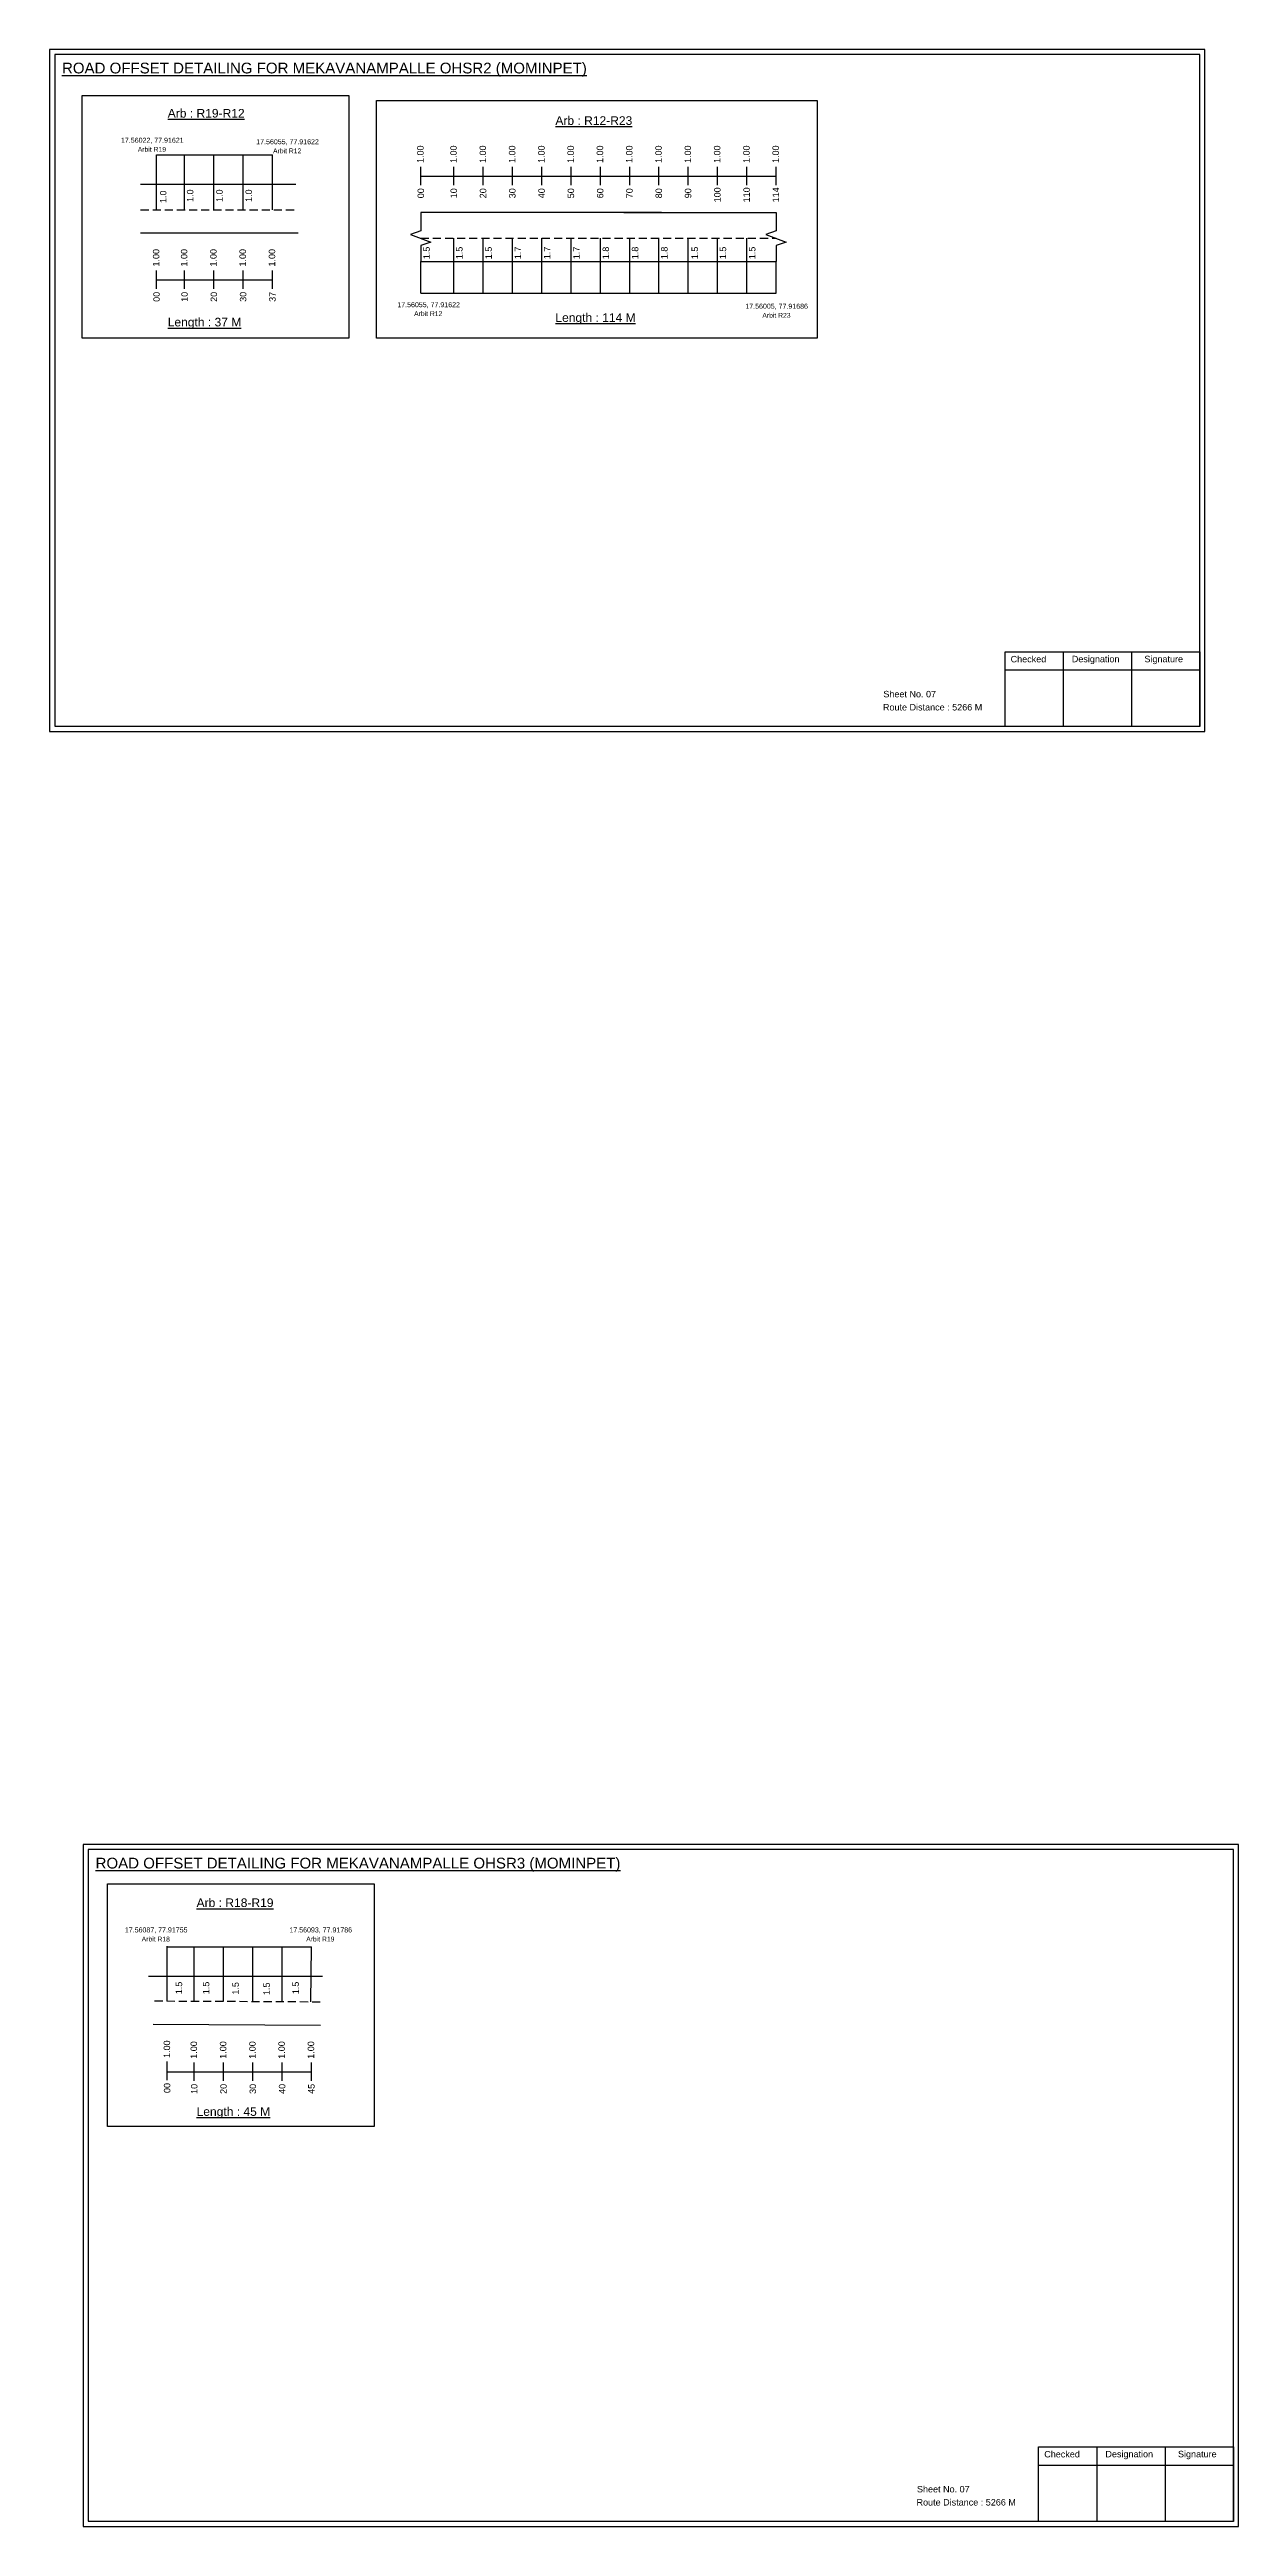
# Model space of a CAD drawing. Header units: inches. Extents: x 583 to 8862, y 412 to 2484.
# Drawn here: x 8310 to 8862, y 430 to 1581 of the extents above; entities that cross this region are included whole.
import ezdxf

# ---------------------------------------------------------------- set-up
doc = ezdxf.new("R2010")
doc.units = ezdxf.units.IN
doc.header["$MEASUREMENT"] = 0
doc.linetypes.add('DASHED2', pattern=[0.375, 0.25, -0.125])
doc.layers.add('PDF_Geometry', color=7, linetype='Continuous')
doc.layers.add('PDF_Text', color=5, linetype='Continuous')
doc.styles.add('PDF Arial', font='arial.ttf')
doc.styles.get("Standard").update_dxf_attribs({"font": 'arial.ttf'})

msp = doc.modelspace()

# ---------------------------------------------------------------- linework, layer by layer
at = {"color": 5}
for p, q in [((8359.4, 1531.9), (8413.2, 1531.9)), ((8482.1, 1467.6), (8647.1, 1467.6)), ((8364.4, 699.5), (8431.3, 699.5))]:
    msp.add_line(p, q, dxfattribs=at)
for p, q in [((8359.4, 1506.4), (8359.4, 1531.9)), ((8372.4, 1506.4), (8372.4, 1531.9)), ((8386, 1506.4), (8386, 1531.9)), ((8399.6, 1506.4), (8399.6, 1531.9)), ((8413.2, 1506.4), (8413.2, 1531.9)), ((8352, 1518.2), (8424.1, 1518.2)), ((8593.9, 1505.1), (8482.1, 1505.1)), ((8576.4, 1505.1), (8647.1, 1505.1)), ((8352, 1495.6), (8425.1, 1495.6)), ((8497.5, 1467.6), (8497.5, 1493.2)), ((8511.1, 1467.6), (8511.1, 1493.2)), ((8524.7, 1467.6), (8524.7, 1493.2)), ((8538.3, 1467.6), (8538.3, 1493.2)), ((8551.9, 1467.6), (8551.9, 1493.2)), ((8565.5, 1467.6), (8565.5, 1493.2)), ((8579.1, 1467.6), (8579.1, 1493.2)), ((8592.7, 1467.6), (8592.7, 1493.2)), ((8606.3, 1467.6), (8606.3, 1493.2)), ((8619.9, 1467.6), (8619.9, 1493.2)), ((8633.5, 1467.6), (8633.5, 1493.2)), ((8482.1, 1482.4), (8647.1, 1482.4)), ((8482.1, 1467.6), (8482.1, 1482.4)), ((8647.1, 1467.6), (8647.1, 1482.4)), ((8364.4, 674.2), (8364.4, 699.8)), ((8376.9, 674.2), (8376.9, 699.5)), ((8390.5, 674.1), (8390.5, 699.5)), ((8404.1, 674.2), (8404.1, 699.5)), ((8417.7, 673.9), (8417.7, 699.5)), ((8431.1, 674), (8431.3, 699.5)), ((8436.5, 685.8), (8355.6, 685.8)), ((8357.8, 663.6), (8435.5, 663.1))]:
    msp.add_line(p, q)
at = {"color": 217, "true_color": 0x93278f}
for p, q in [((8482.1, 1517.8), (8482.1, 1526.3)), ((8482.1, 1522), (8647.1, 1522)), ((8497.5, 1517.8), (8497.5, 1526.3)), ((8511.1, 1517.8), (8511.1, 1526.3)), ((8524.7, 1517.8), (8524.7, 1526.3)), ((8538.3, 1517.8), (8538.3, 1526.3)), ((8551.9, 1517.8), (8551.9, 1526.3)), ((8565.5, 1517.8), (8565.5, 1526.3)), ((8579.1, 1517.8), (8579.1, 1526.3)), ((8592.7, 1517.8), (8592.7, 1526.3)), ((8606.3, 1517.8), (8606.3, 1526.3)), ((8619.9, 1517.8), (8619.9, 1526.3)), ((8633.5, 1517.8), (8633.5, 1526.3)), ((8647.1, 1517.8), (8647.1, 1526.3)), ((8359.4, 1469.7), (8359.4, 1478.2)), ((8359.4, 1473.9), (8413.2, 1473.9)), ((8372.4, 1469.7), (8372.4, 1478.2)), ((8386, 1469.7), (8386, 1478.2)), ((8399.6, 1469.7), (8399.6, 1478.2)), ((8413.2, 1469.7), (8413.2, 1478.2)), ((8364.4, 637.6), (8364.4, 646.2)), ((8376.9, 637.2), (8376.9, 645.8)), ((8390.5, 637.2), (8390.5, 645.8)), ((8404.1, 637.2), (8404.1, 645.8)), ((8417.7, 637.2), (8417.7, 645.8)), ((8431.3, 637.2), (8431.3, 645.8)), ((8364.4, 641.5), (8431.3, 641.5))]:
    msp.add_line(p, q, dxfattribs=at)
at = {"linetype": 'DASHED2', "ltscale": 15}
for p, q in [((8352, 1506.4), (8424.6, 1506.4)), ((8482.1, 1493.2), (8647.1, 1493.2)), ((8358.5, 674.4), (8436.8, 674))]:
    msp.add_line(p, q, dxfattribs=at)
for points in [[(8324.9, 1559.4), (8448.7, 1559.4), (8448.7, 1446.7), (8324.9, 1446.7)], [(8461.5, 1557.2), (8666.1, 1557.2), (8666.1, 1446.7), (8461.5, 1446.7)], [(8336.7, 728.8), (8460.5, 728.8), (8460.5, 616.1), (8336.7, 616.1)]]:
    msp.add_lwpolyline(points, close=True)
at = {"linetype": 'Continuous'}
for points in [[(8482.1, 1505.1), (8482.1, 1496.6), (8477.4, 1494.9), (8486.8, 1491.4), (8482.1, 1489.7), (8482.1, 1482.4)], [(8647.1, 1505.1), (8647.1, 1496.6), (8642.3, 1494.9), (8651.8, 1491.4), (8647.1, 1489.7), (8647.1, 1482.4)]]:
    msp.add_lwpolyline(points, dxfattribs=at)
at = {"layer": 'PDF_Geometry'}
for points in [[(8309.7, 1580.8), (8309.7, 1264.1), (8846.2, 1264.1), (8846.2, 1580.8)], [(8312.1, 1578.5), (8312.1, 1266.5), (8843.8, 1266.5), (8843.8, 1578.5)], [(8325.3, 747), (8325.3, 430.3), (8861.8, 430.3), (8861.8, 747)], [(8327.6, 744.7), (8327.6, 432.7), (8859.4, 432.7), (8859.4, 744.7)]]:
    msp.add_lwpolyline(points, close=True, dxfattribs=at)
at = {"layer": 'PDF_Geometry', "color": 242, "true_color": 0xcc1f26}
for points in [[(8843.8, 1266.4), (8753.4, 1266.4), (8753.4, 1301), (8843.8, 1301)], [(8859.4, 432.6), (8769, 432.6), (8769, 467.2), (8859.4, 467.2)]]:
    msp.add_lwpolyline(points, close=True, dxfattribs=at)
for points in [[(8780.4, 1301), (8780.4, 1266.4)], [(8812.1, 1301), (8812.1, 1266.4)], [(8753.4, 1292.7), (8843.8, 1292.7)], [(8796, 467.2), (8796, 432.6)], [(8827.7, 467.2), (8827.7, 432.6)], [(8769, 458.8), (8859.4, 458.8)]]:
    msp.add_lwpolyline(points, dxfattribs=at)

# ---------------------------------------------------------------- texts
at = {"color": 242, "true_color": 0xcd2027}
for s, height, p in [('%%UROAD OFFSET DETAILING FOR MEKAVANAMPALLE OHSR2 (MOMINPET)', 5, (8315.5, 1569.7)), ('%%UArb : R19-R12', 4, (8364.6, 1549.2)), ('%%UArb : R12-R23', 4, (8544.6, 1545.8)), ('%%ULength : 37 M', 4, (8364.6, 1452.2)), ('%%ULength : 114 M', 4, (8544.6, 1454.3)), ('%%UROAD OFFSET DETAILING FOR MEKAVANAMPALLE OHSR3 (MOMINPET)', 5, (8331.1, 735.9)), ('%%UArb : R18-R19', 4, (8378, 718)), ('%%ULength : 45 M', 4, (8378, 621))]:
    msp.add_text(s, height=height, dxfattribs=at).set_placement(p)
at = {"color": 5}
for s, height, p in [('17.56022, 77.91621', 2.34, (8342.9, 1537.5)), ('Arbit R19', 2.25, (8350.7, 1533.3)), ('17.56055, 77.91622', 2.34, (8405.7, 1536.8)), ('Arbit R12', 2.25, (8413.5, 1532.6)), ('17.56055, 77.91622', 2.34, (8471.2, 1461.1)), ('17.56005, 77.91686', 2.34, (8632.8, 1460.4)), ('Arbit R12', 2.25, (8479, 1457)), ('Arbit R23', 2.25, (8640.7, 1456.2)), ('17.56087, 77.91755', 2.34, (8344.7, 706.2)), ('Arbit R18', 2.25, (8352.5, 702)), ('17.56093, 77.91786', 2.34, (8421.1, 706.2)), ('Arbit R19', 2.25, (8428.9, 702))]:
    msp.add_text(s, height=height, dxfattribs=at).set_placement(p)
at = {"color": 217, "true_color": 0x93278f}
for s, p in [('1.00', (8483.4, 1528.1)), ('1.00', (8498.8, 1528.1)), ('1.00', (8512.4, 1528.1)), ('1.00', (8526, 1528.1)), ('1.00', (8539.6, 1528.1)), ('1.00', (8553.2, 1528.1)), ('1.00', (8566.8, 1528.1)), ('1.00', (8580.4, 1528.1)), ('1.00', (8594, 1528.1)), ('1.00', (8607.6, 1528.1)), ('1.00', (8621.2, 1528.1)), ('1.00', (8634.8, 1528.1)), ('1.00', (8648.4, 1528.1)), ('00', (8483.6, 1511.7)), ('10', (8498.9, 1511.7)), ('20', (8512.5, 1511.7)), ('30', (8526.1, 1511.7)), ('40', (8539.7, 1511.7)), ('50', (8553.3, 1511.7)), ('60', (8566.9, 1511.7)), ('70', (8580.5, 1511.7)), ('80', (8594.1, 1511.7)), ('90', (8607.7, 1511.7)), ('100', (8621.3, 1509.8)), ('110', (8634.9, 1509.8)), ('114', (8648.5, 1509.8)), ('1.00', (8360.7, 1480)), ('1.00', (8373.7, 1480)), ('1.00', (8387.3, 1480)), ('1.00', (8400.9, 1480)), ('1.00', (8414.5, 1480)), ('00', (8360.9, 1463.6)), ('10', (8373.9, 1463.6)), ('20', (8387.5, 1463.6)), ('30', (8401.1, 1463.6)), ('37', (8414.7, 1463.6)), ('1.00', (8365.7, 647.9)), ('1.00', (8378.2, 647.5)), ('1.00', (8391.8, 647.5)), ('1.00', (8405.4, 647.5)), ('1.00', (8419, 647.5)), ('1.00', (8432.6, 647.5)), ('00', (8365.8, 631.6)), ('10', (8378.4, 631.2)), ('20', (8392, 631.2)), ('30', (8405.6, 631.2)), ('40', (8419.2, 631.2)), ('45', (8432.8, 631.2))]:
    msp.add_text(s, height=3, rotation=90, dxfattribs=at).set_placement(p)
for s, p in [('1.0', (8364, 1509.5)), ('1.0', (8376.5, 1510)), ('1.0', (8390.1, 1510)), ('1.0', (8403.7, 1510)), ('1.5', (8486.3, 1483.4)), ('1.5', (8501.5, 1483.4)), ('1.5', (8515.1, 1483.4)), ('1.7', (8528.7, 1483.4)), ('1.7', (8542.3, 1483.4)), ('1.7', (8555.9, 1483.4)), ('1.8', (8569.5, 1483.4)), ('1.8', (8583.1, 1483.4)), ('1.8', (8596.7, 1483.4)), ('1.5', (8610.8, 1483.4)), ('1.5', (8623.9, 1483.4)), ('1.5', (8637.5, 1483.4)), ('1.5', (8371.3, 677.5)), ('1.5', (8383.9, 677.5)), ('1.5', (8397.6, 677.3)), ('1.5', (8412, 677.1)), ('1.5', (8425.5, 677.5))]:
    msp.add_text(s, height=3, rotation=90).set_placement(p)
for s, p in [('Sheet No. 07', (8696.9, 1279.9)), ('Route Distance : 5266 M', (8696.7, 1273.8)), ('Sheet No. 07', (8712.5, 446.1)), ('Route Distance : 5266 M', (8712.3, 440))]:
    msp.add_text(s, height=3).set_placement(p)
at = {"layer": 'PDF_Text', "color": 7, "attachment_point": 7, "style": 'PDF Arial'}
for s, insert, char_height in [('Checked', (8756, 1296.1), 3), ('Designation', (8784.4, 1295.3), 3.001), ('Signature', (8818.1, 1295.3), 3), ('Checked', (8771.6, 462.3), 3), ('Designation', (8800, 461.5), 3.001), ('Signature', (8833.7, 461.5), 3)]:
    msp.add_mtext(s, dxfattribs=dict(at, insert=insert, char_height=char_height))

doc.saveas('drawing.dxf')
